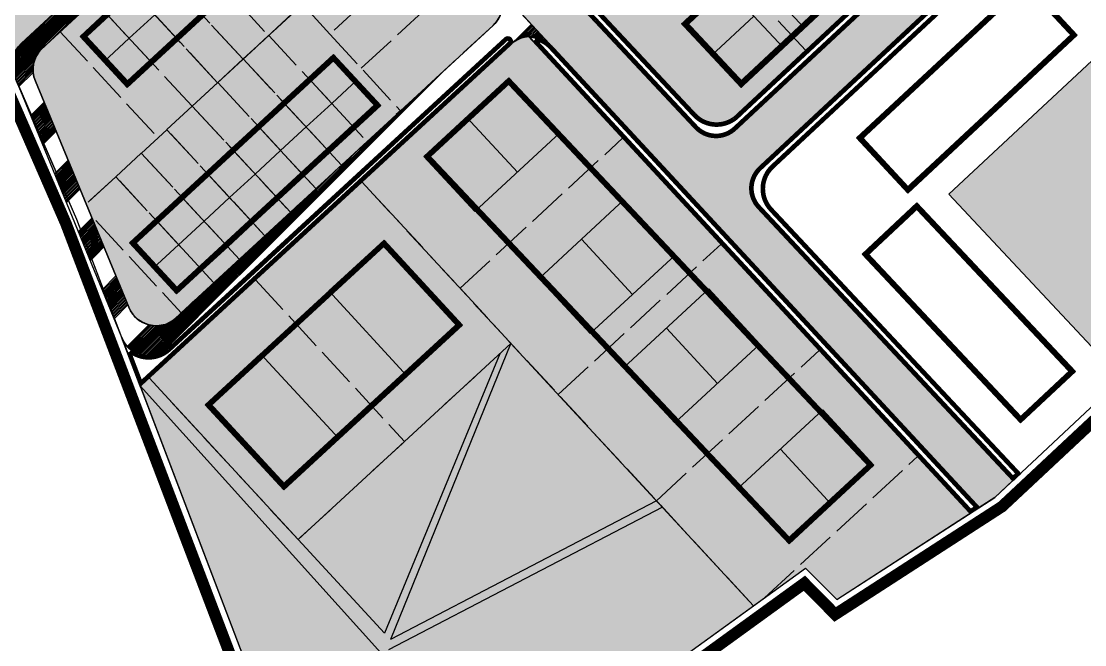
# Model space of a CAD drawing. Header units: metres. Extents: x 362096 to 727297, y 5619965 to 11243182.
# Drawn here: x 363468.4 to 363652.1, y 5621382.2 to 5621489.9 of the extents above; entities that cross this region are included whole.
import ezdxf

# ---------------------------------------------------------------- set-up
doc = ezdxf.new("R2010")
doc.units = ezdxf.units.M
doc.header["$MEASUREMENT"] = 0
doc.linetypes.add('BAUGRENZE2', pattern=[10.25, 3.5, -1, 3.5, -1, 0.25, -1])
doc.linetypes.add('GELTUNGSBEREICH', pattern=[8.5, 7, -1.5])
for name, color, linetype in [('ALLGEMEINE-WOHNGEBIETE_FA', 11, 'Continuous'), ('BAUGRENZE_FA', 150, 'Continuous'), ('BAUGRENZE_GL', 7, 'Continuous'), ('BESONDERE-VERKEHRSFLÄCHEN_FA', 40, 'Continuous'), ('DACH-BLOCK', 7, 'Continuous'), ('DACH-FIRST', 246, 'Continuous'), ('DETACHED HOUSES', 255, 'Continuous'), ('GELTUNGSBEREICH_B', 7, 'Continuous'), ('GRÜNFLÄCHE_PRIVAT_FA', 85, 'Continuous'), ('GRÜNFLÄCHE_ÖFFENTLICH_FA', 81, 'Continuous'), ('institutional building  new', 255, 'Continuous'), ('KINDER GARDEN', 255, 'Continuous'), ('MAJOR ROAD', 255, 'Continuous'), ('MULTI STOREY BUILDING', 255, 'Continuous'), ('PLOT BOUNDARIES', 80, 'GELTUNGSBEREICH'), ('RESIDENTIAL ROAD', 255, 'Continuous'), ('ROW HOUSES', 255, 'Continuous'), ('SEMI-DETACHED HOUSE', 255, 'Continuous'), ('STRASSENBEGRENZUNG_FA', 72, 'Continuous'), ('STRASSENBEGRENZUNG_GL', 7, 'Continuous'), ('STRASSENVERKEHRSFLÄCHE_FA', 40, 'Continuous'), ('UMGR_ALLGEMEINE-WOHNGEBIETE', 7, 'Continuous'), ('UMGR_BESONDERE-VERKEHRSFLÄCHEN', 7, 'Continuous'), ('UMGR_GELTUNGSBEREICH', 7, 'Continuous'), ('UMGR_GRÜNFLÄCHE_PRIVAT', 7, 'Continuous'), ('UMGR_GRÜNFLÄCHE_ÖFFENTLICH', 7, 'Continuous'), ('UMGR_STRASSENVERKEHRSFLÄCHE', 7, 'Continuous'), ('WALKWAY', 255, 'Continuous')]:
    doc.layers.add(name, color=color, linetype=linetype)

# ---------------------------------------------------------------- blocks, each defined once
blk = doc.blocks.new('eaws_roofhatch_2460467.643263889')
at = {"layer": 'DACH-FIRST'}
blk.add_line((5.118865300726611, -5.481534278020263), (-2.189847069326788, -12.30668801255524), dxfattribs=at)
blk = doc.blocks.new('eaws_roofhatch_2460467.646875000')
at = {"layer": 'DACH-FIRST'}
blk.add_line((4.071844714228064, -4.406822053715587), (8.478666768874973, -0.3349773408845067), dxfattribs=at)
blk = doc.blocks.new('eaws_roofhatch_2460467.646979167')
at = {"layer": 'DACH-FIRST'}
blk.add_line((4.071844714228064, -4.406822055578232), (8.478666769340634, -0.3349773399531841), dxfattribs=at)
blk = doc.blocks.new('eaws_roofhatch_2460467.647939815')
at = {"layer": 'DACH-FIRST'}
blk.add_line((4.071459126193076, -4.407178302295506), (8.478637428954244, -0.3357191765680909), dxfattribs=at)
blk = doc.blocks.new('eaws_roofhatch_2460467.648032407')
at = {"layer": 'DACH-FIRST'}
blk.add_line((4.071459125727415, -4.407178302295506), (8.47863742755726, -0.3357191765680909), dxfattribs=at)
blk = doc.blocks.new('eaws_roofhatch_2460467.648113426')
at = {"layer": 'DACH-FIRST'}
blk.add_line((4.071459125727415, -4.407178302295506), (8.478637428954244, -0.3357191765680909), dxfattribs=at)
blk = doc.blocks.new('eaws_roofhatch_2460467.648194445')
at = {"layer": 'DACH-FIRST'}
blk.add_line((4.071459124796093, -4.407178302295506), (8.47863742755726, -0.3357191774994135), dxfattribs=at)
blk = doc.blocks.new('eaws_roofhatch_2460467.648275463')
at = {"layer": 'DACH-FIRST'}
blk.add_line((4.071459125261754, -4.407178302295506), (8.478637428022921, -0.3357191765680909), dxfattribs=at)
blk = doc.blocks.new('eaws_roofhatch_2460467.648368056')
at = {"layer": 'DACH-FIRST'}
blk.add_line((4.071459125727415, -4.407178303226829), (8.478637428022921, -0.3357191765680909), dxfattribs=at)
blk = doc.blocks.new('eaws_roofhatch_2460467.648634259')
at = {"layer": 'DACH-FIRST'}
blk.add_line((7.340139642823488, 6.791343756951392), (-1.488607241306454, 16.33352529164404), dxfattribs=at)
blk = doc.blocks.new('eaws_roofhatch_2460467.649305555')
at = {"layer": 'DACH-FIRST'}
blk.add_line((7.340139642823488, 6.791343756951392), (-1.488607241306454, 16.33352529164404), dxfattribs=at)
blk = doc.blocks.new('eaws_roofhatch_2460467.649421296')
at = {"layer": 'DACH-FIRST'}
blk.add_line((7.340139642823488, 6.791343756951392), (-1.488607241306454, 16.33352529164404), dxfattribs=at)
blk = doc.blocks.new('eaws_roofhatch_2460467.649513889')
at = {"layer": 'DACH-FIRST'}
blk.add_line((7.340139642823488, 6.791343756951392), (-1.488607241306454, 16.33352529164404), dxfattribs=at)

msp = doc.modelspace()

# ---------------------------------------------------------------- hatches: boundary and pattern name
at = {"layer": 'ALLGEMEINE-WOHNGEBIETE_FA'}
h = msp.add_hatch(color=256, dxfattribs=at)
edge = h.paths.add_edge_path(flags=0)
edge.add_line((363542.7614438118, 5621523.65724724), (363541.204718348, 5621520.556094768))
edge.add_line((363541.204718348, 5621520.556094768), (363584.860608503, 5621473.914421352))
edge.add_arc((363588.5110535545, 5621477.33118166), 5.00000000808462, 223.1061434791995, 312.9757228753099)
edge.add_line((363591.9194956237, 5621473.672968607), (363691.7381540066, 5621566.676331062))
edge.add_line((363691.7381540066, 5621566.676331062), (363667.7574951007, 5621592.356007331))
edge.add_line((363667.7574951007, 5621592.356007331), (363670.5757413253, 5621594.978021832))
edge.add_line((363670.5757413253, 5621594.978021832), (363669.9447110129, 5621595.696424107))
edge.add_line((363669.9447110129, 5621595.696424107), (363652.5134323891, 5621592.907160611))
edge.add_line((363652.5134323891, 5621592.907160611), (363641.5413848736, 5621603.293094276))
edge.add_line((363641.5413848736, 5621603.293094276), (363625.3230868382, 5621600.756451258))
edge.add_line((363625.3230868382, 5621600.756451258), (363542.7614438118, 5621523.65724724))
h = msp.add_hatch(color=256, dxfattribs=at)
edge = h.paths.add_edge_path(flags=0)
edge.add_line((363496.0184301644, 5621439.535459451), (363549.9023091134, 5621489.206867167))
edge.add_arc((363546.5167517737, 5621492.879542661), 4.995051930161297, 312.670579306135, 353.3987964609622)
edge.add_line((363551.4786882629, 5621492.305321396), (363519.3143062306, 5621527.228634812))
edge.add_arc((363519.4901289661, 5621522.231727131), 5.000000000901192, 92.01519559571108, 134.8382768837845)
edge.add_line((363515.9645885314, 5621525.777226341), (363471.9665852467, 5621485.199704085))
edge.add_arc((363475.2652107041, 5621481.623021092), 4.865551472897358, 132.6840536220156, 204.6533518489268)
edge.add_line((363470.8431635482, 5621479.593466934), (363486.9670165421, 5621440.520678405))
edge.add_arc((363491.7949368404, 5621442.512977395), 5.222841149649995, 202.4240766362143, 324.6867286028385)
edge.add_line((363496.0567946437, 5621439.493931563), (363496.0184301644, 5621439.535459451))
h = msp.add_hatch(color=256, dxfattribs=at)
edge = h.paths.add_edge_path(flags=0)
edge.add_arc((363471.7914285832, 5621482.427946973), 4.999999989864054, 132.702868395012, 199.4435107264661, ccw=False)
edge.add_line((363468.4004462853, 5621486.102350183), (363473.9183137695, 5621491.194603235))
edge.add_line((363473.9183137695, 5621491.194603235), (363456.9692305085, 5621509.560304048))
edge.add_line((363456.9692305085, 5621509.560304048), (363456.9253400902, 5621509.519842254))
edge.add_line((363456.9253400902, 5621509.519842254), (363467.0765778876, 5621480.763560354))
h = msp.add_hatch(color=256, dxfattribs=at)
edge = h.paths.add_edge_path(flags=0)
edge.add_line((363490.4763598119, 5621428.307253254), (363516.2278805862, 5621400.36339497))
edge.add_line((363516.2278805862, 5621400.36339497), (363552.9872444806, 5621434.249826022))
edge.add_line((363552.9872444806, 5621434.249826022), (363594.9171872356, 5621388.898829975))
edge.add_line((363594.9171872356, 5621388.898829975), (363603.9102826376, 5621395.423396473))
edge.add_line((363603.9102826376, 5621395.423396473), (363609.2915617722, 5621389.96656514))
edge.add_line((363609.2915617722, 5621389.96656514), (363632.3514581178, 5621404.882842027))
edge.add_line((363632.3514581178, 5621404.882842027), (363556.1591360884, 5621487.232124206))
edge.add_arc((363556.2956399093, 5621482.233987883), 4.999999999586319, 91.56441294049381, 133.7544786000564)
edge.add_line((363552.8377923185, 5621485.845537417), (363490.4763598119, 5621428.307253254))
at = {"layer": 'BESONDERE-VERKEHRSFLÄCHEN_FA'}
h = msp.add_hatch(dxfattribs=at)
h.set_pattern_fill('AWS_VBZF', color=256, style=0, pattern_type=2)
h.set_pattern_definition([(45, (6.88822509, 0.1), (0, 14.14213562373095), [10.4, -9.6]), (45, (6.60538238, 0.1), (0, 14.14213562373095), [10.8, -9.2]), (45, (6.32253967, 0.1), (0, 14.14213562373095), [11.2, -8.8]), (45, (6.03969696, 0.1), (0, 14.14213562373095), [11.6, -8.4]), (45, (5.75685424, 0.1), (0, 14.14213562373095), [12, -8]), (45, (5.47401153, 0.1), (0, 14.14213562373095), [12.4, -7.6]), (45, (5.19116882, 0.1), (0, 14.14213562373095), [12.8, -7.2]), (45, (4.90832611, 0.1), (0, 14.14213562373095), [13.2, -6.8]), (45, (4.62548339, 0.1), (0, 14.14213562373095), [13.6, -6.4]), (45, (4.34264068, 0.1), (0, 14.14213562373095), [14, -6]), (45, (4.05979797, 0.1), (0, 14.14213562373095), [14.4, -5.6]), (45, (3.77695526, 0.1), (0, 14.14213562373095), [14.8, -5.2]), (45, (3.49411254, 0.1), (0, 14.14213562373095), [15.2, -4.8]), (45, (3.21126983, 0.1), (0, 14.14213562373095), [15.6, -4.4]), (45, (2.92842712, 0.1), (0, 14.14213562373095), [16, -4]), (45, (2.64558441, 0.1), (0, 14.14213562373095), [16.4, -3.6]), (45, (2.36274169, 0.1), (0, 14.14213562373095), [16.8, -3.2]), (45, (2.07989898, 0.1), (0, 14.14213562373095), [17.2, -2.8]), (45, (1.79705627, 0.1), (0, 14.14213562373095), [17.6, -2.4]), (45, (1.51421356, 0.1), (0, 14.14213562373095), [18, -2]), (45, (1.23137084, 0.1), (0, 14.14213562373095), [18.4, -1.6]), (45, (0.94852813, 0.1), (0, 14.14213562373095), [18.8, -1.2]), (45, (0.66568542, 0.1), (0, 14.14213562373095), [19.2, -0.8]), (45, (0.38284271, 0.1), (14.14213562373095, 0), [19.6, -0.4]), (45, (7.17106781, 0.1), (14.14213562373095, 0), [10, -10]), (45, (0.1, 0.1), (14.14213562373095, 0), [20]), (45, (0.1, 9.15096679), (14.14213562373095, 0), [7.2, -12.8]), (45, (0.1, 8.86812408), (14.14213562373095, 0), [7.6, -12.4]), (45, (0.1, 8.58528137), (14.14213562373095, 0), [8, -12]), (45, (0.1, 8.30243866), (14.14213562373095, 0), [8.4, -11.6]), (45, (0.1, 8.01959594), (14.14213562373095, 0), [8.8, -11.2]), (45, (0.1, 7.73675323), (14.14213562373095, 0), [9.2, -10.8]), (45, (0.1, 7.45391052), (0, 14.14213562373095), [9.6, -10.4]), (45, (0.1, 7.17106781), (14.14213562373095, 0), [10, -10]), (45, (0.1, 10.2823376), (14.14213562373095, 0), [5.6, -14.4]), (45, (0.1, 9.99949493), (14.14213562373095, 0), [6, -14]), (45, (0.1, 9.71665222), (14.14213562373095, 0), [6.4, -13.6]), (45, (0.1, 9.43380951), (14.14213562373095, 0), [6.8, -13.2]), (45, (0.1, 13.1107647), (14.14213562373095, 0), [1.6, -18.4]), (45, (0.1, 13.3936074), (14.14213562373095, 0), [1.2, -18.8]), (45, (0.1, 13.1107647), (14.14213562373095, 0), [1.6, -18.4]), (45, (0.1, 12.827922), (14.14213562373095, 0), [2, -18]), (45, (0.1, 12.5450793), (14.14213562373095, 0), [2.4, -17.6]), (45, (0.1, 12.2622366), (14.14213562373095, 0), [2.8, -17.2]), (45, (0.1, 11.9793939), (14.14213562373095, 0), [3.2, -16.8]), (45, (0.1, 11.4137084), (14.14213562373095, 0), [4, -16]), (45, (0.1, 11.1308657), (14.14213562373095, 0), [4.4, -15.6]), (45, (0.1, 10.848023), (14.14213562373095, 0), [4.8, -15.2]), (45, (0.1, 10.5651803), (14.14213562373095, 0), [5.2, -14.8]), (45, (0.1, 11.6965512), (14.14213562373095, 0), [3.6, -16.4]), (45, (0.1, 13.6764501), (14.14213562373095, 0), [0.8, -19.2]), (45, (0.1, 13.9592929), (0, 14.14213562373095), [0.4, -19.6])])
edge = h.paths.add_edge_path(flags=0)
edge.add_line((363513.8973708571, 5621528.089921225), (363468.4004462903, 5621486.102350187))
edge.add_arc((363471.9740874346, 5621482.388173311), 5.154223598031991, 133.8952651621821, 202.331729712424)
edge.add_line((363467.2064335009, 5621480.429730849), (363485.7403104573, 5621435.310656308))
edge.add_arc((363490.4131848387, 5621437.089488794), 4.999999999684522, 200.8404285304456, 312.6712516982542)
edge.add_line((363493.8021390347, 5621433.41321494), (363551.9484374656, 5621487.015081894))
edge.add_line((363551.9484374656, 5621487.015081894), (363552.2195537885, 5621486.720979973))
edge.add_line((363552.2195537885, 5621486.720979973), (363552.9651236986, 5621486.690155804))
edge.add_line((363552.9651236986, 5621486.690155804), (363552.9651236986, 5621485.912199713))
edge.add_line((363552.9651236986, 5621485.912199713), (363553.1018373583, 5621486.08101599))
edge.add_arc((363555.5847802276, 5621484.122003604), 3.162710043928739, 79.53688850419701, 141.726980165538, ccw=False)
edge.add_line((363556.1591360976, 5621487.232124206), (363558.3177414763, 5621486.83348768))
edge.add_line((363558.3177414763, 5621486.83348768), (363560.0241477441, 5621485.631597761))
edge.add_line((363560.0241477441, 5621485.631597761), (363550.182019485, 5621496.280513169))
edge.add_arc((363546.5133743663, 5621492.883227705), 5.000050552989586, -47.32942069088972, 42.80069646909709, ccw=False)
edge.add_line((363549.9023196836, 5621489.20687691), (363496.0184301644, 5621439.535459451))
edge.add_arc((363491.7617054592, 5621442.499264075), 5.186891464552295, 202.424076638857, 325.1518904165646, ccw=False)
edge.add_line((363486.9670165401, 5621440.52067841), (363470.843163537, 5621479.59346696))
edge.add_arc((363475.2893151086, 5621481.618190864), 4.885465247624026, 132.8534566555967, 204.483948441449, ccw=False)
edge.add_line((363471.9665852506, 5621485.199704088), (363515.8869461472, 5621525.946585473))
edge.add_arc((363519.2308660406, 5621522.229301552), 4.999999999846727, 89.04348485120641, 131.9732809368835, ccw=False)
edge.add_line((363519.3143338569, 5621527.228604816), (363523.0057106226, 5621525.626003998))
edge.add_line((363523.0057106226, 5621525.626003998), (363522.9871447129, 5621525.646051817))
edge.add_line((363522.9871447129, 5621525.646051817), (363514.1749456943, 5621535.161630507))
edge.add_arc((363510.5063631895, 5621531.764325438), 5.000017932299141, -47.29692575984808, 42.80134880409281, ccw=False)
at = {"layer": 'GRÜNFLÄCHE_PRIVAT_FA'}
msp.add_hatch(color=256, dxfattribs=at).paths.add_polyline_path([(363654.1680655169, 5621432.813861908), (363679.7696692722, 5621456.667470765), (363654.2371239717, 5621483.88514729), (363628.6355202165, 5621460.031538433)], flags=0)
at = {"layer": 'GRÜNFLÄCHE_ÖFFENTLICH_FA'}
msp.add_hatch(color=256, dxfattribs=at).paths.add_polyline_path([(363526.7229321987, 5621327.652040543), (363581.0631033946, 5621327.297588207), (363575.7665308614, 5621331.652260489), (363607.4840879352, 5621340.591654303), (363578.9127890669, 5621377.287504238), (363594.9171872354, 5621388.898829975), (363552.9872444806, 5621434.249826022), (363516.2278805863, 5621400.36339497), (363490.4763598119, 5621428.307253254), (363488.9440344311, 5621426.894686962)], flags=0)
at = {"layer": 'STRASSENVERKEHRSFLÄCHE_FA'}
h = msp.add_hatch(color=256, dxfattribs=at)
edge = h.paths.add_edge_path(flags=0)
edge.add_arc((3772547.286054234, 1962811.21574545), 5000669.472681507, 132.9748933074524, 132.976552437535, ccw=False)
edge.add_arc((363698.4157202737, 5621567.091751723), 4.999925918023112, 312.9748933074524, 401.6544940454627)
edge.add_line((363702.1514963814, 5621570.414888202), (363678.451591572, 5621597.057651354))
edge.add_line((363678.451591572, 5621597.057651354), (363669.9447110129, 5621595.696424107))
edge.add_line((363669.9447110129, 5621595.696424107), (363691.7224429139, 5621570.903364501))
edge.add_arc((363687.9658590733, 5621567.60365575), 4.999999999341675, -47.024277130328926, 41.29543048964831, ccw=False)
edge.add_line((363691.3743011366, 5621563.945442703), (363591.8349869833, 5621471.202351755))
edge.add_arc((363588.4265449196, 5621474.860564803), 5.000000000087218, 223.1061452311927, 312.9757228721112, ccw=False)
edge.add_line((363584.7760999784, 5621471.443804388), (363483.6434186334, 5621579.493313334))
edge.add_line((363483.6434186334, 5621579.493313334), (363474.4169654058, 5621578.09304742))
edge.add_line((363474.4169654058, 5621578.09304742), (363633.8975350067, 5621405.882920718))
edge.add_line((363633.8975350067, 5621405.882920718), (363636.5819553781, 5621407.619336049))
edge.add_line((363636.5819553781, 5621407.619336049), (363639.7152774328, 5621410.552077383))
edge.add_line((363639.7152774328, 5621410.552077383), (363595.6359314743, 5621457.646168256))
edge.add_arc((363599.2865102002, 5621461.062891435), 5.000072230870101, 132.9765524385214, 223.1047861059825, ccw=False)

# ---------------------------------------------------------------- linework, layer by layer
at = {"layer": 'BAUGRENZE_FA', "const_width": 0.8}
msp.add_lwpolyline([(363677.5076915276, 5621577.482879898), (363583.2618455171, 5621489.472522496), (363592.782934976, 5621479.27686874), (363687.0287809869, 5621567.287226142)], close=True, dxfattribs=at)
at = {"layer": 'BAUGRENZE_FA', "const_width": 0.9, "flags": 128}
for points in [[(363479.2055017577, 5621487.304396285), (363486.738414479, 5621479.151775484), (363508.1115014444, 5621498.900222349), (363500.5785887214, 5621507.05284315)], [(363613.3348995661, 5621469.764280314), (363621.5610099689, 5621460.872119932), (363650.1963935609, 5621487.565525263), (363641.9442544653, 5621496.419108782)], [(363487.7399757677, 5621451.619243548), (363495.2721751512, 5621443.46596369), (363529.8685248269, 5621475.426917826), (363522.3363254443, 5621483.580197685)], [(363552.6097230485, 5621479.535847832), (363538.590082795, 5621466.564405743), (363601.0583008779, 5621400.248967879), (363615.0779411314, 5621413.220409969)], [(363614.3099419089, 5621449.6511112), (363641.0612805449, 5621421.134984829), (363649.8868950214, 5621429.409560752), (363623.1214692616, 5621457.907288754)], [(363500.823252041, 5621423.632722235), (363513.7690570702, 5621409.589356109), (363543.9880281573, 5621437.446559603), (363531.0422231281, 5621451.489925729)]]:
    msp.add_lwpolyline(points, close=True, dxfattribs=at)
at = {"layer": 'BAUGRENZE_GL', "linetype": 'BAUGRENZE2', "const_width": 0.25, "flags": 128}
msp.add_lwpolyline([(363677.5330783559, 5621578.224907868), (363582.5198175467, 5621489.497909324), (363592.7575481476, 5621478.534840769), (363687.7708089573, 5621567.261839314), (363677.5330783559, 5621578.224907868)], dxfattribs=at)
at = {"layer": 'BAUGRENZE_GL'}
for points in [[(363478.56960175, 5621487.329519585), (363486.7132911785, 5621478.515875476), (363508.7474014522, 5621498.875099049), (363500.6037120218, 5621507.688743157), (363478.56960175, 5621487.329519585)], [(363612.7000635453, 5621469.787856679), (363621.5374321931, 5621460.234945824), (363650.8323777944, 5621487.54318336), (363641.9666798888, 5621497.055043977), (363612.7000635453, 5621469.787856679)], [(363487.1040779606, 5621451.644422486), (363495.246996213, 5621442.830065883), (363530.504422634, 5621475.401738888), (363522.3615043826, 5621484.216095492), (363487.1040779606, 5621451.644422486)], [(363552.6314754953, 5621480.169041282), (363537.9511962096, 5621466.58635377), (363601.0365484311, 5621399.615774429), (363615.7168277167, 5621413.198461942), (363552.6314754953, 5621480.169041282)], [(363613.6736834794, 5621449.67162093), (363641.040879742, 5621420.499008759), (363650.5232489327, 5621429.389334074), (363623.1417747241, 5621458.542982192), (363613.6736834794, 5621449.67162093)], [(363500.1873815164, 5621423.658581004), (363513.7431983009, 5621408.953485585), (363544.6238986819, 5621437.420700834), (363531.0680818974, 5621452.125796254), (363500.1873815164, 5621423.658581004)]]:
    msp.add_lwpolyline(points, dxfattribs=at)
at = {"layer": 'BAUGRENZE_GL', "const_width": 0.25}
for points in [[(363582.7025353559, 5621489.668538167), (363582.5198175467, 5621489.497909324), (363582.69044639, 5621489.315191515)], [(363592.5869193042, 5621478.717558579), (363592.7575481476, 5621478.534840769), (363592.9402659568, 5621478.705469612)]]:
    msp.add_lwpolyline(points, dxfattribs=at)
at = {"layer": 'DETACHED HOUSES'}
for points in [[(363603.7206167024, 5621488.772571373), (363611.0293290726, 5621495.597725106), (363600.7915984713, 5621506.560793661), (363593.4828861015, 5621499.735639927)], [(363592.7575481475, 5621478.534840769), (363600.0662605178, 5621485.359994504), (363589.8285299164, 5621496.323063059), (363582.5198175467, 5621489.497909324)]]:
    msp.add_lwpolyline(points, close=True, dxfattribs=at)
at = {"layer": 'GELTUNGSBEREICH_B', "linetype": 'GELTUNGSBEREICH', "const_width": 2, "flags": 128}
msp.add_lwpolyline([(363725.7035500288, 5621479.969826196), (363749.8717443296, 5621500.080718847), (363761.8768251974, 5621509.79647797), (363721.0632251849, 5621552.16401793), (363679.2176156312, 5621599.205669499), (363653.1929411085, 5621595.041335016), (363646.1133259295, 5621601.977463295), (363642.1496002887, 5621605.412538067), (363547.6621652017, 5621590.634113607), (363514.7032885732, 5621585.985156289), (363473.8642192041, 5621580.106164672), (363440.1231753088, 5621575.979225404), (363445.9218499104, 5621540.012981515), (363453.0889429002, 5621514.379314165), (363465.2810274067, 5621479.841750763), (363476.1102193976, 5621454.986598849), (363525.3372351681, 5621325.67050947), (363547.7511108695, 5621325.368841656), (363570.9469486148, 5621324.728906586), (363586.2930707944, 5621325.586854138), (363579.9936130106, 5621330.766066549), (363600.084670493, 5621336.430500257), (363610.8899235067, 5621339.472840752), (363581.7619440319, 5621376.883669312), (363603.6933120689, 5621392.795061634), (363609.0107435492, 5621387.402974364), (363637.8182218257, 5621406.037070371), (363663.6161649614, 5621430.183549041), (363688.693130112, 5621450.444619016), (363699.0072359297, 5621440.81977424), (363734.0182179043, 5621469.555679819)], close=True, dxfattribs=at)
at = {"layer": 'GELTUNGSBEREICH_B', "const_width": 2}
for points in [[(363602.0744824008, 5621391.620587069), (363603.6933120689, 5621392.795061634), (363605.097633063, 5621391.371024224)], [(363607.6064225552, 5621388.827011774), (363609.0107435492, 5621387.402974364), (363610.6900443551, 5621388.489228848)]]:
    msp.add_lwpolyline(points, dxfattribs=at)
at = {"layer": 'institutional building  new'}
for p, q in [((363612.7000635453, 5621469.787856679), (363641.9666798888, 5621497.055043977)), ((363641.9666798888, 5621497.055043977), (363650.8323777944, 5621487.54318336)), ((363650.8323777944, 5621487.54318336), (363621.5374321931, 5621460.234945824)), ((363621.5374321931, 5621460.234945824), (363612.7000635453, 5621469.787856679)), ((363613.6736834794, 5621449.67162093), (363623.1417747241, 5621458.542982192)), ((363623.1417747241, 5621458.542982192), (363650.5232489327, 5621429.389334074)), ((363641.040879742, 5621420.499008759), (363613.6736834794, 5621449.67162093)), ((363650.5232489327, 5621429.389334074), (363641.040879742, 5621420.499008759))]:
    msp.add_line(p, q, dxfattribs=at)
at = {"layer": 'KINDER GARDEN'}
for p, q in [((363628.6355202161, 5621460.031538433), (363654.2371239717, 5621483.88514729)), ((363654.1680655169, 5621432.813861908), (363628.6355202165, 5621460.031538433))]:
    msp.add_line(p, q, dxfattribs=at)
at = {"layer": 'MAJOR ROAD'}
for p, q in [((363474.3580729317, 5621578.156640624), (363633.8975350067, 5621405.882920718)), ((363691.3743011365, 5621563.945442703), (363591.8349869834, 5621471.202351755)), ((363701.824058871, 5621563.433543528), (363595.8779348421, 5621464.721079011)), ((363584.7760999784, 5621471.443804388), (363542.5235757373, 5621516.58613064)), ((363639.7152774329, 5621410.552077383), (363595.6359314743, 5621457.646168256))]:
    msp.add_line(p, q, dxfattribs=at)
for centre, start, end in [((363588.4265449197, 5621474.860564803), 223.1061452308199, 312.9757228723715), ((363599.286407995, 5621461.062894931), 132.9757228724623, 223.1061452330159)]:
    msp.add_arc(centre, 5, start, end, dxfattribs=at)
at = {"layer": 'MULTI STOREY BUILDING'}
for q in [(363589.0558526436, 5621451.677085034), (363593.1306588975, 5621447.273001247)]:
    msp.add_line((363591.0932557706, 5621449.47504314), q, dxfattribs=at)
for points in [[(363537.9511962096, 5621466.58635377), (363552.6314754953, 5621480.169041282), (363561.4602223794, 5621470.626859747), (363546.7799430938, 5621457.044172234)], [(363557.8462505444, 5621445.484742239), (363572.5265298301, 5621459.067429752), (363581.3552767142, 5621449.525248216), (363566.6749974285, 5621435.942560703)], [(363535.0655866593, 5621428.609419924), (363544.6238986819, 5621437.420700834), (363531.0680818974, 5621452.125796254), (363521.5097698748, 5621443.314515344)], [(363572.5094419177, 5621430.079160448), (363587.1897212034, 5621443.661847961), (363596.0184680875, 5621434.119666426), (363581.3381888018, 5621420.536978913)], [(363513.7431983009, 5621408.953485585), (363523.3015103235, 5621417.764766495), (363509.745693539, 5621432.469861914), (363500.1873815164, 5621423.658581004)], [(363592.207801547, 5621409.157955965), (363606.8880808326, 5621422.740643478), (363615.7168277167, 5621413.198461942), (363601.0365484311, 5621399.615774429)]]:
    msp.add_lwpolyline(points, close=True, dxfattribs=at)
at = {"layer": 'PLOT BOUNDARIES'}
for p, q in [((363691.7381540066, 5621566.676331062), (363591.9194956237, 5621473.672968607)), ((363598.3538652118, 5621464.636718568), (363708.2007341209, 5621566.983597694)), ((363541.204718348, 5621520.556094768), (363584.8606086191, 5621473.91442124)), ((363603.9409847308, 5621484.873669227), (363580.052946661, 5621510.45416252)), ((363527.1326182417, 5621481.839839328), (363545.522316356, 5621498.775570882)), ((363480.9405014459, 5621493.604775325), (363475.0674029005, 5621488.172765182)), ((363503.7280072631, 5621480.622145804), (363516.9495423311, 5621492.836523006)), ((363509.6042450709, 5621486.050757892), (363516.9495423311, 5621492.836523005)), ((363517.0460899809, 5621492.916760361), (363511.1755084415, 5621487.48241201)), ((363475.0674029005, 5621488.172765182), (363492.0281291818, 5621469.813512511)), ((363521.7131841445, 5621487.724542725), (363533.9178795165, 5621474.472049749)), ((363549.9023091135, 5621489.206867167), (363533.9154396249, 5621474.471672931)), ((363552.9651236986, 5621485.912199713), (363527.2311925892, 5621462.18950732)), ((363556.1591360883, 5621487.232124206), (363632.3514581178, 5621404.882842027)), ((363533.9154396249, 5621474.471672931), (363520.6939045587, 5621462.257295731)), ((363544.2201622037, 5621443.798931798), (363572.3240615774, 5621469.760941085)), ((363484.7254910527, 5621463.061178783), (363479.9630476227, 5621458.661517043)), ((363527.2311925892, 5621462.18950732), (363544.2201622037, 5621443.798931798)), ((363598.1118065355, 5621457.561864545), (363640.9929331625, 5621411.747943528)), ((363481.261171325, 5621455.509553487), (363496.0567946439, 5621439.493931563)), ((363561.1739940661, 5621425.425868151), (363589.3024239764, 5621451.410588729)), ((363508.8498233149, 5621445.244736339), (363534.6058752058, 5621417.305055042)), ((363544.2099393315, 5621443.789473253), (363594.9171872356, 5621388.898829975)), ((363496.0567946437, 5621439.493931563), (363497.2827257739, 5621440.62647673)), ((363578.1380561731, 5621407.062255068), (363606.2808114581, 5621433.060209261)), ((363596.7881880097, 5621390.256256804), (363623.259201125, 5621414.709827434))]:
    msp.add_line(p, q, dxfattribs=at)
for points in [[(363517.6486085717, 5621492.138070272), (363536.038306686, 5621509.073801827), (363540.1028822589, 5621504.660274279), (363521.7131841447, 5621487.724542725)], [(363506.7186805466, 5621483.388312987), (363489.7526609013, 5621501.750071546), (363494.1594829559, 5621505.821916262), (363511.1255026013, 5621487.460157701)], [(363502.3133431468, 5621479.31486148), (363485.3473235015, 5621497.676620039), (363489.7541455561, 5621501.748464755), (363506.7201652015, 5621483.386706194)], [(363497.9065210912, 5621475.243016765), (363480.9405014459, 5621493.604775325), (363485.3473235015, 5621497.676620039), (363502.3133431468, 5621479.31486148)], [(363511.1685608701, 5621487.489933539), (363528.1329738946, 5621469.126690612), (363523.7257955914, 5621465.055231486), (363506.7613825687, 5621483.418474413)], [(363506.7613825687, 5621483.418474413), (363523.7257955914, 5621465.055231486), (363519.3186172891, 5621460.98377236), (363502.3542042664, 5621479.347015287)], [(363502.3542042664, 5621479.347015287), (363519.3186172891, 5621460.98377236), (363514.9114389858, 5621456.912313235), (363497.9470259623, 5621475.275556161)], [(363497.9470259623, 5621475.275556161), (363514.9114389858, 5621456.912313235), (363510.5042606835, 5621452.840854108), (363493.53984766, 5621471.204097036)], [(363493.5593855313, 5621471.182948134), (363510.5237985548, 5621452.819705208), (363506.1166202525, 5621448.748246081), (363489.152207229, 5621467.111489009)], [(363489.132669356, 5621467.132637909), (363506.0970823795, 5621448.769394983), (363501.6899040772, 5621444.697935856), (363484.7254910537, 5621463.061178784)]]:
    msp.add_lwpolyline(points, close=True, dxfattribs=at)
for points in [[(363480.3183127504, 5621458.989719658), (363484.7254910527, 5621463.061178783), (363501.6899040762, 5621444.697935857), (363496.0567946437, 5621439.493931563)], [(363529.2645651077, 5621459.983743006), (363552.9872444806, 5621434.249826022), (363516.224505931, 5621400.360284061), (363492.5018265581, 5621426.094201045)]]:
    msp.add_lwpolyline(points, dxfattribs=at)
for centre, start, end in [((363588.5110535602, 5621477.331181655), 223.1061452308082, 312.9757228723694), ((363601.7623371838, 5621460.978533388), 132.9757228731263, 223.1061452305134)]:
    msp.add_arc(centre, 5, start, end, dxfattribs=at)
at = {"layer": 'RESIDENTIAL ROAD'}
for p, q in [((363468.4004462903, 5621486.102350187), (363513.8973708569, 5621528.089921225)), ((363480.9405014459, 5621493.604775325), (363475.0674029005, 5621488.172765182)), ((363475.0674029005, 5621488.172765182), (363471.9665852467, 5621485.199704085)), ((363495.0288019772, 5621438.623197266), (363549.9023091135, 5621489.206867167)), ((363488.9440344314, 5621426.894686962), (363552.9651237263, 5621485.912199738)), ((363493.8021390351, 5621433.41321494), (363551.9484374675, 5621487.015081895)), ((363533.9161806256, 5621474.470868314), (363533.1816508995, 5621473.792291802))]:
    msp.add_line(p, q, dxfattribs=at)
for points in [[(363595.6359314743, 5621457.646168256), (363639.7152774328, 5621410.552077383), (363636.5819553781, 5621407.619336049), (363633.8975350067, 5621405.882920718), (363474.4169654058, 5621578.09304742), (363483.6434186334, 5621579.493313334), (363584.7760999784, 5621471.443804388, 0.4135470067134595), (363591.8349869833, 5621471.202351755), (363691.3743011366, 5621563.945442703, 0.4056498435035265), (363691.7224429139, 5621570.903364501), (363669.9447110129, 5621595.696424107), (363678.451591572, 5621597.057651354), (363702.1514963814, 5621570.414888202, -0.4074797412377268), (363701.824058871, 5621563.433543528, 7.239320665157315e-06), (363595.8779659314, 5621464.721107978, 0.41486923862917), (363595.6359314743, 5621457.646168256, 7.774558092572805)], [(363474.3580729314, 5621578.156640624), (363483.6434186336, 5621579.493313334), (363584.7760999784, 5621471.443804388, 0.4135470067142942), (363591.8349869834, 5621471.202351755), (363691.3743011365, 5621563.945442703, 0.4056498434672631), (363691.7224429139, 5621570.903364501), (363669.9447110129, 5621595.696424107)], [(363541.204718348, 5621520.556094768), (363584.8606086191, 5621473.91442124, 0.4337113997830586), (363592.1786419299, 5621473.91442124), (363691.7381540067, 5621566.676331062), (363667.7613738389, 5621592.351853786), (363670.5757413258, 5621594.978021832), (363691.7224429139, 5621570.903364501, -0.4056498434463066), (363691.3743011366, 5621563.945442703), (363591.8349869833, 5621471.202351755, -0.4135470067092625), (363584.7760999784, 5621471.443804388, -4.164025360914016e-12), (363542.523531421, 5621516.586177987, -0.2192200237090919), (363541.204718348, 5621520.556094768, 0.4605740472673136)], [(363706.5619871772, 5621565.456739104), (363598.3538951201, 5621464.636746435, 0.4148730817587588), (363598.1118065355, 5621457.561864545), (363640.9929331622, 5621411.747943528), (363639.7152774328, 5621410.552077383), (363595.6359314743, 5621457.646168256, -0.4148831406804097), (363595.877965931, 5621464.721107978), (363701.824058871, 5621563.433543528, 0.4074699245199185), (363702.1515120605, 5621570.414870576)], [(363556.1591360884, 5621487.232124206), (363632.3514581178, 5621404.882842027), (363633.8975350065, 5621405.882920718), (363560.0241477441, 5621485.631597761, 0.2189079847640453), (363556.1591360883, 5621487.232124206, -5.471844004469986)]]:
    msp.add_lwpolyline(points, format="xyb", dxfattribs=at)
msp.add_lwpolyline([(363496.0184301644, 5621439.535459451), (363549.9023091135, 5621489.206867167)], dxfattribs=at)
for centre, start, end in [((363546.5134458844, 5621492.883224878), 312.669833961357, 42.8021929898367), ((363556.3540779227, 5621482.235925883), 42.77603708320223, 132.6712516944831)]:
    msp.add_arc(centre, 5, start, end, dxfattribs=at)
at = {"layer": 'ROW HOUSES'}
for points in [[(363495.5269352878, 5621486.659564905), (363487.3832458593, 5621495.473209012), (363491.790067913, 5621499.545053729), (363499.9337573424, 5621490.731409619)], [(363491.1201132331, 5621482.587720188), (363482.9764238046, 5621491.401364299), (363487.3832458593, 5621495.473209012), (363495.5269352887, 5621486.659564904)], [(363486.7132911785, 5621478.515875476), (363478.56960175, 5621487.329519585), (363482.9764238046, 5621491.401364299), (363491.1201132331, 5621482.587720189)], [(363522.3615043826, 5621484.216095492), (363530.504422634, 5621475.401738888), (363526.0972443317, 5621471.330279761), (363517.9543260803, 5621480.144636367)], [(363517.9543260803, 5621480.144636367), (363526.0972443317, 5621471.330279762), (363521.6900660285, 5621467.258820636), (363513.547147778, 5621476.073177241)], [(363513.547147778, 5621476.07317724), (363521.6900660285, 5621467.258820635), (363517.2828877253, 5621463.18736151), (363509.1399694757, 5621472.001718115)], [(363509.1399694757, 5621472.001718117), (363517.2828877253, 5621463.18736151), (363512.875709423, 5621459.115902386), (363504.7327911715, 5621467.93025899)], [(363504.7327911725, 5621467.930258989), (363512.875709423, 5621459.115902386), (363508.4685311216, 5621455.044443259), (363500.3256128702, 5621463.858799865)], [(363500.3256128702, 5621463.858799865), (363508.4685311216, 5621455.044443259), (363504.0613528193, 5621450.972984135), (363495.9184345669, 5621459.787340739)], [(363495.9184345661, 5621459.787340739), (363504.0613528175, 5621450.972984133), (363499.6541745152, 5621446.901525009), (363491.5112562628, 5621455.715881613)], [(363491.5112562638, 5621455.715881612), (363499.6541745153, 5621446.901525007), (363495.246996213, 5621442.830065883), (363487.1040779606, 5621451.644422486)]]:
    msp.add_lwpolyline(points, close=True, dxfattribs=at)
msp.add_lwpolyline([(363605.8481785393, 5621390.611143141), (363606.0140253633, 5621390.764179086)], dxfattribs=at)
at = {"layer": 'SEMI-DETACHED HOUSE'}
msp.add_line((363605.4818718584, 5621391.303803932), (363606.9119921736, 5621388.599544575), dxfattribs=at)
at = {"layer": 'STRASSENBEGRENZUNG_FA', "const_width": 0.5}
for points in [[(363541.5961034668, 5621519.552591622, 0.1650506296479852), (363542.8155670163, 5621516.85951882), (363585.0681355737, 5621471.717145221, 0.4135470067101811), (363591.5623116182, 5621471.495008799), (363691.1016257716, 5621564.238099746, 0.4056498434815738), (363691.4219162066, 5621570.639387801), (363670.5472532331, 5621594.404340264), (363668.3268319357, 5621592.332400658), (363692.3038175615, 5621566.65665792), (363592.4611354076, 5621473.630911959, -0.4329462611279918), (363584.5685730238, 5621473.641080406)], [(363552.2195537885, 5621486.720979973), (363494.0732553707, 5621433.119113031, -0.3651787905671338), (363487.1204000192, 5621432.809585977), (363489.1075565826, 5621427.589458131), (363552.6940073629, 5621486.206301622, 0.9999707887420688)], [(363557.1324825768, 5621486.769108452), (363632.4166309439, 5621405.401387763), (363633.2806381007, 5621405.960270153), (363559.7307022175, 5621485.359771119, 0.1647756065041032)]]:
    msp.add_lwpolyline(points, format="xyb", close=True, dxfattribs=at)
msp.add_lwpolyline([(363702.4503836808, 5621570.680719696, -0.407469924518693), (363702.0967342361, 5621563.140886485), (363596.1506412961, 5621464.428450935, 0.4148831406639877), (363595.9279670696, 5621457.91950909), (363639.7339721949, 5621411.117453812), (363640.4275567337, 5621411.76663829), (363597.8197709402, 5621457.288523711, -0.4148730817687038), (363598.0812197551, 5621464.929403479), (363706.2893118121, 5621565.749396148)], format="xyb", dxfattribs=at)
at = {"layer": 'STRASSENBEGRENZUNG_GL', "const_width": 0.3}
for points in [[(363541.204718348, 5621520.556094768, 0.2192200237090919), (363542.523531421, 5621516.586177987, 4.164025360914016e-12), (363584.7760999784, 5621471.443804388, 0.4135470067092625), (363591.8349869833, 5621471.202351755), (363691.3743011366, 5621563.945442703, 0.4056498434463066), (363691.7224429139, 5621570.903364501), (363670.5757413258, 5621594.978021832), (363667.7613738389, 5621592.351853786), (363691.7381540067, 5621566.676331062), (363592.1786419299, 5621473.91442124, -0.4337113997830586), (363584.8606086191, 5621473.91442124), (363541.204718348, 5621520.556094768, -0.4605740472673136)], [(363702.1515120605, 5621570.414870576, -0.4074699245199185), (363701.824058871, 5621563.433543528), (363595.877965931, 5621464.721107978, 0.4148831406804097), (363595.6359314743, 5621457.646168256), (363639.7152774328, 5621410.552077383), (363640.9929331622, 5621411.747943528), (363598.1118065355, 5621457.561864545, -0.4148730817587588), (363598.3538951201, 5621464.636746435), (363706.5619871772, 5621565.456739104)], [(363551.9484374675, 5621487.015081895), (363493.8021390351, 5621433.41321494, -0.5307629371791213), (363485.7403104573, 5621435.310656308), (363488.9440344307, 5621426.894686962), (363552.9651236986, 5621485.912199713, 0.9999999752197122), (363551.9484374675, 5621487.015081895)], [(363556.1591360884, 5621487.232124206), (363632.3514581178, 5621404.882842027), (363633.8975350065, 5621405.882920718), (363560.0241477441, 5621485.631597761, 0.2189079847640453), (363556.1591360883, 5621487.232124206, -5.471844004469986)]]:
    msp.add_lwpolyline(points, format="xyb", dxfattribs=at)
at = {"layer": 'UMGR_ALLGEMEINE-WOHNGEBIETE'}
for points in [[(363542.7614438118, 5621523.65724724), (363541.204718348, 5621520.556094768), (363584.860608503, 5621473.914421352, 0.4135470156415947), (363591.9194956237, 5621473.672968607), (363691.7381540066, 5621566.676331062), (363667.7574951007, 5621592.356007331), (363670.5757413253, 5621594.978021832), (363669.9447110129, 5621595.696424107), (363652.5134323891, 5621592.907160611), (363641.5413848736, 5621603.293094276), (363625.3230868382, 5621600.756451258)], [(363496.0184301644, 5621439.535459451), (363549.9023091134, 5621489.206867167, 0.1796050657574836), (363551.4786882629, 5621492.305321396), (363519.3143062306, 5621527.228634812, 0.1890562703934624), (363515.9645885314, 5621525.777226341), (363471.9665852467, 5621485.199704085, 0.3247715982104128), (363470.8431635482, 5621479.593466934), (363486.9670165421, 5621440.520678405, 0.5905897397676285), (363496.0567946437, 5621439.493931563)], [(363467.0765778876, 5621480.763560354, -0.2997320911171271), (363468.4004462853, 5621486.102350183), (363473.9183137695, 5621491.194603235), (363456.9692305085, 5621509.560304048), (363456.9253400902, 5621509.519842254)], [(363490.4763598119, 5621428.307253254), (363516.2278805862, 5621400.36339497), (363552.9872444806, 5621434.249826022), (363594.9171872356, 5621388.898829975), (363603.9102826376, 5621395.423396473), (363609.2915617722, 5621389.96656514), (363632.3514581178, 5621404.882842027), (363556.1591360884, 5621487.232124206, 0.1861969824069896), (363552.8377923185, 5621485.845537417)]]:
    msp.add_lwpolyline(points, format="xyb", close=True, dxfattribs=at)
at = {"layer": 'UMGR_BESONDERE-VERKEHRSFLÄCHEN'}
msp.add_lwpolyline([(363513.8973708571, 5621528.089921225), (363468.4004462903, 5621486.102350187, 0.3078143430384158), (363467.2064335009, 5621480.429730849), (363485.7403104573, 5621435.310656308, 0.5307629371877559), (363493.8021390347, 5621433.41321494), (363551.9484374656, 5621487.015081894), (363552.2195537885, 5621486.720979973), (363552.9651236986, 5621486.690155804), (363552.9651236986, 5621485.912199713), (363553.1018373583, 5621486.08101599, -0.2782179718427022), (363556.1591360976, 5621487.232124206), (363558.3177414763, 5621486.83348768), (363560.0241477441, 5621485.631597761), (363550.182019485, 5621496.280513169, -0.414878871450446), (363549.9023196836, 5621489.20687691), (363496.0184301644, 5621439.535459451, -0.593330615047461), (363486.9670165401, 5621440.52067841), (363470.843163537, 5621479.59346696, -0.3231381309242357), (363471.9665852506, 5621485.199704088), (363515.8869461472, 5621525.946585473, -0.1895385867082607), (363519.3143338569, 5621527.228604816), (363523.0057106226, 5621525.626003998), (363522.9871447129, 5621525.646051817), (363514.1749456943, 5621535.161630507, -0.4147160264080921)], format="xyb", close=True, dxfattribs=at)
at = {"layer": 'UMGR_GELTUNGSBEREICH'}
msp.add_lwpolyline([(363652.5134323891, 5621592.907160611), (363644.7573162428, 5621600.506078796), (363641.5413848736, 5621603.293094276), (363547.9563800266, 5621588.655815536), (363514.9854460885, 5621584.005157495), (363474.1281426854, 5621578.123540996), (363442.42839757, 5621574.246277348), (363447.8783812436, 5621540.442786817), (363454.9971004821, 5621514.982131963), (363467.1431439309, 5621480.574993014), (363477.9625888595, 5621455.742212549), (363526.7229321987, 5621327.652040543), (363547.7921485377, 5621327.368470466), (363570.9186579711, 5621326.730448051), (363581.0631033946, 5621327.297588207), (363575.7665308614, 5621331.652260489), (363599.5419520583, 5621338.355456542), (363607.4840879352, 5621340.591654303), (363578.9127890669, 5621377.287504238), (363603.9102826376, 5621395.423396473), (363609.2915617722, 5621389.96656514), (363636.5819553781, 5621407.619336049), (363662.3026136635, 5621431.693477286)], dxfattribs=at)
at = {"layer": 'UMGR_GRÜNFLÄCHE_PRIVAT'}
msp.add_lwpolyline([(363654.1680655169, 5621432.813861908), (363679.7696692722, 5621456.667470765), (363654.2371239717, 5621483.88514729), (363628.6355202165, 5621460.031538433)], close=True, dxfattribs=at)
at = {"layer": 'UMGR_GRÜNFLÄCHE_ÖFFENTLICH'}
msp.add_lwpolyline([(363526.7229321987, 5621327.652040543), (363581.0631033946, 5621327.297588207), (363575.7665308614, 5621331.652260489), (363607.4840879352, 5621340.591654303), (363578.9127890669, 5621377.287504238), (363594.9171872354, 5621388.898829975), (363552.9872444806, 5621434.249826022), (363516.2278805863, 5621400.36339497), (363490.4763598119, 5621428.307253254), (363488.9440344311, 5621426.894686962)], close=True, dxfattribs=at)
at = {"layer": 'UMGR_STRASSENVERKEHRSFLÄCHE'}
msp.add_lwpolyline([(363595.8779659314, 5621464.721107978, -7.239320665157315e-06), (363701.824058871, 5621563.433543528, 0.4074797412377268), (363702.1514963814, 5621570.414888202), (363678.451591572, 5621597.057651354), (363669.9447110129, 5621595.696424107), (363691.7224429139, 5621570.903364501, -0.4056498435035265), (363691.3743011366, 5621563.945442703), (363591.8349869833, 5621471.202351755, -0.4135470067134595), (363584.7760999784, 5621471.443804388), (363483.6434186334, 5621579.493313334), (363474.4169654058, 5621578.09304742), (363633.8975350067, 5621405.882920718), (363636.5819553781, 5621407.619336049), (363639.7152774328, 5621410.552077383), (363595.6359314743, 5621457.646168256, -0.41486923862917)], format="xyb", close=True, dxfattribs=at)
at = {"layer": 'WALKWAY'}
for p, q in [((363467.2064335009, 5621480.429730849), (363477.9625888595, 5621455.742212549)), ((363477.9625888595, 5621455.742212549), (363477.9625888595, 5621455.742212549)), ((363477.9625888595, 5621455.742212549), (363477.9625888595, 5621455.742212549)), ((363477.9625888595, 5621455.742212549), (363485.7403104572, 5621435.310656308)), ((363544.2097250522, 5621443.789290098), (363545.2277727904, 5621442.687667581)), ((363553.0063061606, 5621434.267397935), (363532.1869253581, 5621383.044551301)), ((363551.057749801, 5621432.471131249), (363531.1709524004, 5621384.148155305)), ((363488.9440344314, 5621426.894686962), (363490.4763598119, 5621428.307253254)), ((363530.5246547851, 5621380.741264937), (363488.9440344314, 5621426.894686962)), ((363488.9440344314, 5621426.894686962), (363488.9440344314, 5621426.894686962)), ((363531.1709524004, 5621384.148155305), (363490.4763598119, 5621428.307253254)), ((363578.138056157, 5621407.062255059), (363532.1869253581, 5621383.044551301)), ((363578.138056157, 5621407.062255059), (363579.1558985116, 5621405.960439759)), ((363579.1558985116, 5621405.960439759), (363531.8440744126, 5621381.277640846))]:
    msp.add_line(p, q, dxfattribs=at)
for centre, radius, start, end in [((363552.280543711, 5621486.301177748), 0.7873713787952829, 330.394784248236, 114.9477191126678), ((363475.4269881628, 5621481.590602859), 5, 133.7950315494094, 203.5423739288377), ((363491.6398909234, 5621442.299510892), 5, 200.8404285413777, 312.6705793076096), ((363490.4131848386, 5621437.089488795), 5, 200.8404285412919, 312.6712516950357)]:
    msp.add_arc(centre, radius, start, end, dxfattribs=at)

# ---------------------------------------------------------------- block references
at = {"layer": 'DACH-BLOCK'}
for name, p in [('eaws_roofhatch_2460467.646979167', (363482.9764238046, 5621491.401364299)), ('eaws_roofhatch_2460467.643263889', (363589.8285299164, 5621496.323063059)), ('eaws_roofhatch_2460467.646875000', (363478.56960175, 5621487.329519585)), ('eaws_roofhatch_2460467.648368056', (363517.9543260803, 5621480.144636367)), ('eaws_roofhatch_2460467.648275463', (363513.547147778, 5621476.073177241)), ('eaws_roofhatch_2460467.648634259', (363546.7799430938, 5621457.044172234)), ('eaws_roofhatch_2460467.648194445', (363509.1399694757, 5621472.001718115)), ('eaws_roofhatch_2460467.648113426', (363504.7327911715, 5621467.93025899)), ('eaws_roofhatch_2460467.648032407', (363500.3256128702, 5621463.858799865)), ('eaws_roofhatch_2460467.647939815', (363495.9184345669, 5621459.787340739)), ('eaws_roofhatch_2460467.647939815', (363491.5112562636, 5621455.715881612)), ('eaws_roofhatch_2460467.647939815', (363487.1040779636, 5621451.644422485)), ('eaws_roofhatch_2460467.649305555', (363566.6749974285, 5621435.942560703)), ('eaws_roofhatch_2460467.649421296', (363581.3381888018, 5621420.536978913)), ('eaws_roofhatch_2460467.649513889', (363601.0365484311, 5621399.615774429))]:
    msp.add_blockref(name, p, dxfattribs=at)

doc.saveas('drawing.dxf')
